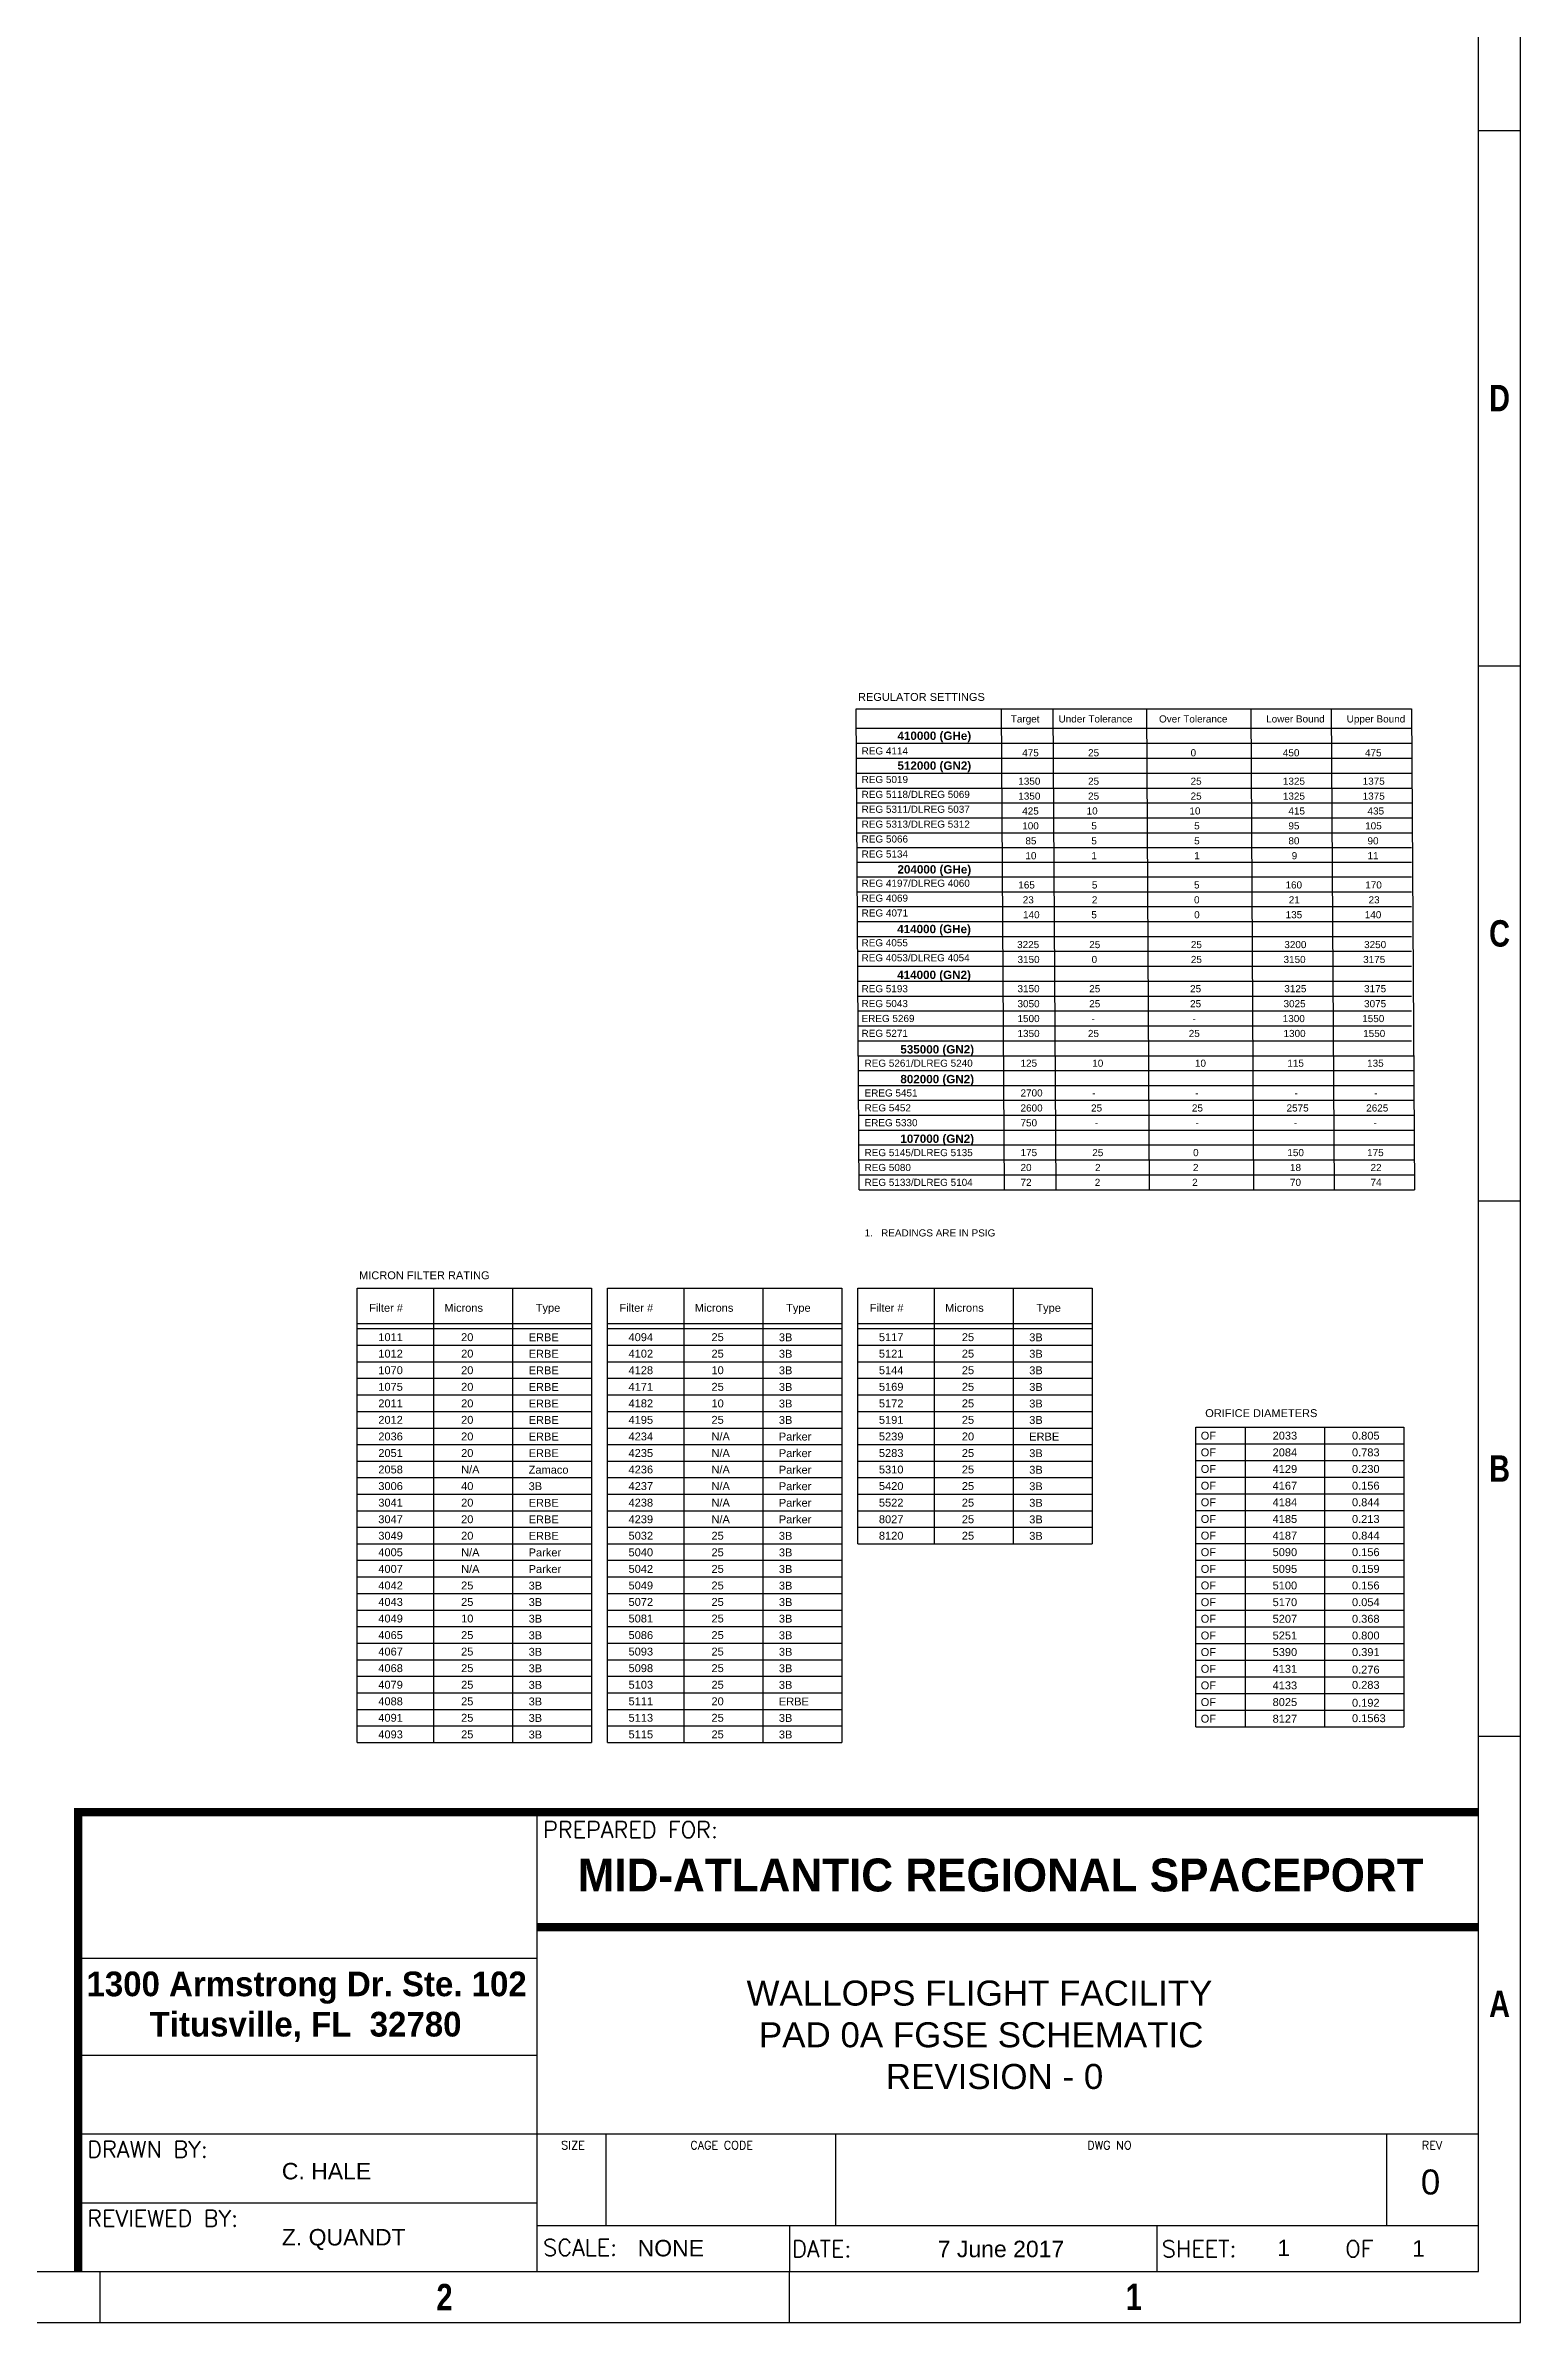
# Model space of a CAD drawing. Header units: inches. Extents: x 78.7 to 121.7, y 37.4 to 70.1.
# Drawn here: x 110.49 to 121.7, y 37.36 to 54.66 of the extents above; entities that cross this region are included whole.
import ezdxf
from ezdxf.enums import TextEntityAlignment as Align

# ---------------------------------------------------------------- set-up
doc = ezdxf.new("R2010")
doc.units = ezdxf.units.IN
doc.header["$MEASUREMENT"] = 0
doc.layers.add('text', color=7, linetype='Continuous')
doc.layers.add('z Model Border', color=7, linetype='Continuous')
doc.styles.add('GPBORDER-30X42$0$BOLD', font='bold.shx', dxfattribs={"height": 0.375})
doc.styles.add('GPBORDER-30X42$0$LOGO', font='bold.shx', dxfattribs={"height": 0.1875})
doc.styles.add('GPBORDER-30X42$0$Standard', font='simplex.shx')
doc.styles.add('GPBORDER-30X42$0$TITLE1', font='romans.shx', dxfattribs={"height": 0.125})
doc.styles.add('GPBORDER-30X42$0$TITLE2', font='bold.shx', dxfattribs={"height": 0.25})
doc.styles.add('GPBORDER-30X42$0$TITLESMALL', font='romans.shx', dxfattribs={"height": 0.0625})
doc.styles.add('style1', font='arial.ttf', dxfattribs={"height": 0.125})
doc.styles.add('style2', font='arial.ttf', dxfattribs={"height": 0.06})
doc.styles.add('style3', font='arial.ttf', dxfattribs={"height": 0.09375})
doc.styles.add('TITLE', font='swissel.ttf', dxfattribs={"height": 0.18})

# ---------------------------------------------------------------- blocks, each defined once
blk = doc.blocks.new('E size border')
at = {"linetype": 'Continuous'}
for p, q in [((43.003, 0), (43.003, 32.745)), ((42.685, 0.387), (42.685, 32.358)), ((42.685, 16.65), (43.003, 16.65)), ((42.685, 12.584), (43.003, 12.584)), ((42.685, 8.519), (43.003, 8.519)), ((42.685, 4.453), (43.003, 4.453)), ((35.534, 0.387), (35.534, 3.876)), ((35.534, 3.003), (42.685, 3.003)), ((32.046, 2.767), (35.534, 2.767)), ((32.046, 2.031), (35.534, 2.031)), ((32.046, 1.434), (42.685, 1.434)), ((36.057, 0.736), (36.057, 1.434)), ((37.802, 0.736), (37.802, 1.434)), ((41.988, 0.736), (41.988, 1.434)), ((32.046, 0.91), (35.534, 0.91)), ((35.534, 0.736), (42.685, 0.736)), ((37.452, 0.387), (37.452, 0.736)), ((40.243, 0.387), (40.243, 0.736)), ((0.317, 0.387), (42.685, 0.387)), ((32.21, 0.387), (32.21, 0)), ((37.448, 0.387), (37.448, 0)), ((0, 0), (43.003, 0))]:
    blk.add_line(p, q, dxfattribs=at)
at = {"linetype": 'Continuous', "const_width": 0.0625, "flags": 128}
for points in [[(42.685, 3.876), (32.046, 3.876), (32.046, 0.387)], [(42.685, 3.003), (35.534, 3.003)]]:
    blk.add_lwpolyline(points, dxfattribs=at)
at = {"style": 'GPBORDER-30X42$0$BOLD', "width": 0.81982}
for s, p in [('D', (42.844, 14.617)), ('C', (42.844, 10.551)), ('B', (42.844, 6.486)), ('A', (42.844, 2.42)), ('2', (34.829, 0.194)), ('1', (40.066, 0.194))]:
    blk.add_text(s, height=0.201, dxfattribs=at).set_placement(p, align=Align.MIDDLE)
for s, height, style, p in [('PREPARED FOR:', 0.125, 'GPBORDER-30X42$0$TITLE1', (35.578, 3.68)), ('MID-ATLANTIC REGIONAL SPACEPORT', 0.25, 'GPBORDER-30X42$0$TITLE2', (35.841, 3.274)), ('1300 Armstrong Dr. Ste. 102', 0.1875, 'GPBORDER-30X42$0$LOGO', (32.109, 2.478)), ('Titusville, FL  32780', 0.1875, 'GPBORDER-30X42$0$LOGO', (32.589, 2.172)), ('DRAWN BY: ', 0.125, 'GPBORDER-30X42$0$TITLE1', (32.115, 1.252)), ('C. HALE', 0.125, 'style1', (33.593, 1.087)), ('SIZE', 0.0625, 'GPBORDER-30X42$0$TITLESMALL', (35.715, 1.315)), ('CAGE CODE', 0.0625, 'GPBORDER-30X42$0$TITLESMALL', (36.696, 1.315)), ('DWG NO', 0.0625, 'GPBORDER-30X42$0$Standard', (39.712, 1.315)), ('REV', 0.0625, 'GPBORDER-30X42$0$Standard', (42.254, 1.315)), ('REVIEWED BY: ', 0.125, 'GPBORDER-30X42$0$TITLE1', (32.115, 0.728)), ('Z. QUANDT', 0.125, 'style1', (33.593, 0.585)), ('SCALE:', 0.125, 'GPBORDER-30X42$0$TITLE1', (35.578, 0.507)), ('NONE', 0.125, 'style1', (36.296, 0.502)), ('DATE:', 0.125, 'GPBORDER-30X42$0$TITLE1', (37.47, 0.497)), ('7 June 2017', 0.125, 'style1', (38.576, 0.496)), ('SHEET:', 0.125, 'GPBORDER-30X42$0$TITLE1', (40.278, 0.497)), ('1', 0.125, 'style1', (41.156, 0.504)), ('OF', 0.125, 'GPBORDER-30X42$0$TITLE1', (41.672, 0.497)), ('1', 0.125, 'style1', (42.18, 0.5))]:
    blk.add_text(s, height=height, dxfattribs=dict(style=style)).set_placement(p)
at = {"char_height": 0.19, "attachment_point": 1}
for s, width, insert, style in [('\\pi1.0685;WALLOPS FLIGHT FACILITY\\P\\pi1.1625;PAD 0A FGSE SCHEMATIC\\P\\pi1.9055;   REVISION - 0 ', 5.67143, (36.055, 2.597), 'style1'), ('0', 0.25114, (42.246, 1.162), 'TITLE')]:
    blk.add_mtext_dynamic_manual_height_columns(s, width=width, gutter_width=0.95, heights=[0], dxfattribs=dict(at, insert=insert, style=style))

msp = doc.modelspace()

# ---------------------------------------------------------------- linework, layer by layer
at = {"layer": 'text'}
for p, q in [((116.676, 45.968), (116.653, 49.62)), ((116.653, 49.62), (120.873, 49.62)), ((116.654, 49.473), (120.873, 49.473)), ((117.779, 45.968), (117.757, 49.62)), ((118.173, 45.968), (118.151, 49.62)), ((118.882, 45.968), (118.861, 49.62)), ((119.651, 49.62), (119.673, 45.968)), ((120.263, 49.62), (120.284, 45.968)), ((120.873, 49.62), (120.895, 45.968)), ((116.655, 49.359), (120.873, 49.359)), ((116.655, 49.246), (120.873, 49.246)), ((116.656, 49.132), (120.873, 49.132)), ((116.657, 49.019), (120.873, 49.019)), ((116.658, 48.906), (120.873, 48.906)), ((116.658, 48.793), (120.873, 48.793)), ((116.659, 48.68), (120.873, 48.68)), ((116.66, 48.567), (120.873, 48.567)), ((116.662, 48.457), (120.873, 48.457)), ((116.662, 48.344), (120.873, 48.344)), ((116.663, 48.231), (120.873, 48.231)), ((116.664, 48.118), (120.873, 48.118)), ((116.664, 48.005), (120.873, 48.005)), ((116.665, 47.892), (120.873, 47.892)), ((116.666, 47.779), (120.873, 47.779)), ((116.666, 47.665), (120.873, 47.665)), ((116.667, 47.552), (120.873, 47.552)), ((116.668, 47.439), (120.873, 47.439)), ((116.668, 47.326), (120.873, 47.326)), ((116.669, 47.213), (120.873, 47.213)), ((116.67, 47.1), (120.873, 47.1)), ((116.67, 46.986), (120.896, 46.986)), ((116.671, 46.873), (120.896, 46.873)), ((116.672, 46.76), (120.896, 46.76)), ((116.672, 46.647), (120.896, 46.647)), ((116.673, 46.534), (120.896, 46.534)), ((116.674, 46.421), (120.896, 46.421)), ((116.674, 46.308), (120.896, 46.308)), ((116.675, 46.194), (120.896, 46.194)), ((116.676, 46.081), (120.896, 46.081)), ((116.676, 45.968), (120.895, 45.968)), ((112.862, 41.77), (112.862, 45.22)), ((112.862, 45.22), (114.643, 45.22)), ((113.445, 41.77), (113.445, 45.22)), ((114.046, 41.77), (114.046, 45.22)), ((114.643, 45.22), (114.643, 41.77)), ((114.764, 41.77), (114.764, 45.22)), ((114.764, 45.22), (116.545, 45.22)), ((115.347, 41.77), (115.347, 45.22)), ((115.947, 41.77), (115.947, 45.22)), ((116.545, 45.22), (116.545, 41.77)), ((116.666, 43.278), (116.666, 45.22)), ((116.666, 45.22), (118.447, 45.22)), ((117.249, 43.278), (117.249, 45.22)), ((117.849, 43.278), (117.849, 45.22)), ((118.447, 45.22), (118.447, 43.278)), ((112.862, 44.951), (114.643, 44.951)), ((112.862, 44.913), (114.643, 44.913)), ((114.764, 44.951), (116.545, 44.951)), ((114.764, 44.913), (116.545, 44.913)), ((116.666, 44.951), (118.447, 44.951)), ((116.666, 44.913), (118.447, 44.913)), ((112.862, 44.787), (114.643, 44.787)), ((112.862, 44.661), (114.643, 44.661)), ((114.764, 44.787), (116.545, 44.787)), ((114.764, 44.661), (116.545, 44.661)), ((116.666, 44.787), (118.447, 44.787)), ((116.666, 44.661), (118.447, 44.661)), ((112.862, 44.536), (114.643, 44.536)), ((114.764, 44.536), (116.545, 44.536)), ((116.666, 44.536), (118.447, 44.536)), ((112.862, 44.41), (114.643, 44.41)), ((112.862, 44.284), (114.643, 44.284)), ((114.764, 44.41), (116.545, 44.41)), ((114.764, 44.284), (116.545, 44.284)), ((116.666, 44.41), (118.447, 44.41)), ((116.666, 44.284), (118.447, 44.284)), ((112.862, 44.158), (114.643, 44.158)), ((114.764, 44.158), (116.545, 44.158)), ((116.666, 44.158), (118.447, 44.158)), ((112.862, 44.033), (114.643, 44.033)), ((114.764, 44.033), (116.545, 44.033)), ((116.666, 44.033), (118.447, 44.033)), ((112.862, 43.907), (114.643, 43.907)), ((112.862, 43.781), (114.643, 43.781)), ((114.764, 43.907), (116.545, 43.907)), ((114.764, 43.781), (116.545, 43.781)), ((116.666, 43.907), (118.447, 43.907)), ((116.666, 43.781), (118.447, 43.781)), ((112.862, 43.655), (114.643, 43.655)), ((114.764, 43.655), (116.545, 43.655)), ((116.666, 43.655), (118.447, 43.655)), ((112.862, 43.53), (114.643, 43.53)), ((114.764, 43.53), (116.545, 43.53)), ((116.666, 43.53), (118.447, 43.53)), ((112.862, 43.404), (114.643, 43.404)), ((112.862, 43.278), (114.643, 43.278)), ((114.764, 43.404), (116.545, 43.404)), ((114.764, 43.278), (116.545, 43.278)), ((116.666, 43.404), (118.447, 43.404)), ((116.666, 43.278), (118.447, 43.278)), ((112.862, 43.153), (114.643, 43.153)), ((114.764, 43.153), (116.545, 43.153)), ((112.862, 43.027), (114.643, 43.027)), ((112.862, 42.901), (114.643, 42.901)), ((114.764, 43.027), (116.545, 43.027)), ((114.764, 42.901), (116.545, 42.901)), ((112.862, 42.775), (114.643, 42.775)), ((114.764, 42.775), (116.545, 42.775)), ((112.862, 42.65), (114.643, 42.65)), ((114.764, 42.65), (116.545, 42.65)), ((112.862, 42.524), (114.643, 42.524)), ((112.862, 42.398), (114.643, 42.398)), ((114.764, 42.524), (116.545, 42.524)), ((114.764, 42.398), (116.545, 42.398)), ((112.862, 42.273), (114.643, 42.273)), ((114.764, 42.273), (116.545, 42.273)), ((112.862, 42.147), (114.643, 42.147)), ((114.764, 42.147), (116.545, 42.147)), ((112.862, 42.021), (114.643, 42.021)), ((112.862, 41.895), (114.643, 41.895)), ((114.764, 42.021), (116.545, 42.021)), ((114.764, 41.895), (116.545, 41.895)), ((112.862, 41.77), (114.643, 41.77)), ((114.764, 41.77), (116.545, 41.77))]:
    msp.add_line(p, q, dxfattribs=at)
at = {"layer": 'text', "color": 7}
for p, q in [((119.234, 41.888), (119.234, 44.165)), ((119.234, 44.165), (120.815, 44.165)), ((119.234, 44.165), (120.815, 44.165)), ((119.61, 41.888), (119.61, 44.165)), ((120.213, 41.888), (120.213, 44.165)), ((120.815, 44.165), (120.815, 41.888)), ((119.234, 44.038), (120.815, 44.038)), ((119.234, 43.912), (120.815, 43.912)), ((119.234, 43.785), (120.815, 43.785)), ((119.234, 43.659), (120.815, 43.659)), ((119.234, 43.532), (120.815, 43.532)), ((119.234, 43.406), (120.815, 43.406)), ((119.234, 43.28), (120.815, 43.28)), ((119.234, 43.153), (120.815, 43.153)), ((119.234, 43.027), (120.815, 43.027)), ((119.234, 42.9), (120.815, 42.9)), ((119.234, 42.774), (120.815, 42.774)), ((119.234, 42.774), (120.815, 42.774)), ((119.234, 42.647), (120.815, 42.647)), ((119.234, 42.521), (120.815, 42.521)), ((119.234, 42.394), (120.815, 42.394)), ((119.234, 42.268), (120.815, 42.268)), ((119.234, 42.141), (120.815, 42.141)), ((119.234, 42.141), (120.815, 42.141)), ((119.234, 42.015), (120.815, 42.015)), ((119.234, 41.888), (120.815, 41.888)), ((119.234, 41.888), (120.815, 41.888))]:
    msp.add_line(p, q, dxfattribs=at)

# ---------------------------------------------------------------- block references
at = {"layer": 'z Model Border'}
msp.add_blockref('E size border', (78.697, 37.364), dxfattribs=at)

# ---------------------------------------------------------------- texts
at = {"layer": 'text', "color": 7, "style": 'style2'}
for s, height, p in [('REGULATOR SETTINGS', 0.06, (116.667, 49.681)), ('Target', 0.054, (117.828, 49.517)), ('Under Tolerance', 0.054, (118.191, 49.517)), ('Over Tolerance', 0.054, (118.954, 49.517)), ('Lower Bound', 0.054, (119.768, 49.517)), ('Upper Bound', 0.054, (120.38, 49.517)), ('MICRON FILTER RATING', 0.06, (112.877, 45.288)), ('Filter #', 0.06, (112.954, 45.041)), ('Microns', 0.06, (113.525, 45.041)), ('Type', 0.06, (114.219, 45.041)), ('Filter #', 0.06, (114.855, 45.041)), ('Microns', 0.06, (115.427, 45.041)), ('Type', 0.06, (116.121, 45.041)), ('Filter #', 0.06, (116.757, 45.041)), ('Microns', 0.06, (117.329, 45.041)), ('Type', 0.06, (118.022, 45.041)), ('ORIFICE DIAMETERS', 0.06, (119.305, 44.241, 1.151))]:
    msp.add_text(s, height=height, rotation=360, dxfattribs=at).set_placement(p)
at = {"layer": 'text', "style": 'style2'}
for s, height, p in [('REG 4114', 0.054, (116.695, 49.274)), ('475', 0.054, (117.915, 49.26)), ('25', 0.054, (118.415, 49.26)), ('0', 0.054, (119.194, 49.26)), ('450', 0.054, (119.895, 49.26)), ('475', 0.054, (120.519, 49.26)), ('REG 5019', 0.054, (116.695, 49.057)), ('REG 5118/DLREG 5069', 0.054, (116.695, 48.944)), ('1350', 0.054, (117.885, 49.044)), ('1350', 0.054, (117.885, 48.931)), ('25', 0.054, (118.415, 49.044)), ('25', 0.054, (118.415, 48.931)), ('25', 0.054, (119.194, 49.044)), ('25', 0.054, (119.194, 48.931)), ('1325', 0.054, (119.895, 49.044)), ('1325', 0.054, (119.895, 48.931)), ('1375', 0.054, (120.501, 49.044)), ('1375', 0.054, (120.501, 48.931)), ('REG 5311/DLREG 5037', 0.054, (116.695, 48.831)), ('REG 5313/DLREG 5312', 0.054, (116.695, 48.718)), ('425', 0.054, (117.915, 48.818)), ('10', 0.054, (118.404, 48.818)), ('10', 0.054, (119.185, 48.818)), ('415', 0.054, (119.937, 48.818)), ('435', 0.054, (120.538, 48.818)), ('REG 5066', 0.054, (116.695, 48.605)), ('100', 0.054, (117.915, 48.705)), ('85', 0.054, (117.939, 48.591)), ('5', 0.054, (118.44, 48.705)), ('5', 0.054, (118.44, 48.591)), ('5', 0.054, (119.221, 48.705)), ('5', 0.054, (119.221, 48.591)), ('95', 0.054, (119.937, 48.705)), ('80', 0.054, (119.937, 48.591)), ('105', 0.054, (120.52, 48.705)), ('90', 0.054, (120.538, 48.591)), ('REG 5134', 0.054, (116.695, 48.491)), ('10', 0.054, (117.939, 48.478)), ('1', 0.054, (118.44, 48.478)), ('1', 0.054, (119.221, 48.478)), ('9', 0.054, (119.962, 48.478)), ('11', 0.054, (120.538, 48.478)), ('REG 4197/DLREG 4060', 0.054, (116.695, 48.269)), ('165', 0.054, (117.885, 48.256)), ('5', 0.054, (118.444, 48.256)), ('5', 0.054, (119.22, 48.256)), ('160', 0.054, (119.915, 48.256)), ('170', 0.054, (120.521, 48.256)), ('REG 4069', 0.054, (116.695, 48.156)), ('REG 4071', 0.054, (116.695, 48.043)), ('23', 0.054, (117.919, 48.143)), ('140', 0.054, (117.921, 48.03)), ('5', 0.054, (118.44, 48.03)), ('2', 0.054, (118.444, 48.143)), ('0', 0.054, (119.22, 48.143)), ('0', 0.054, (119.221, 48.03)), ('135', 0.054, (119.916, 48.03)), ('21', 0.054, (119.94, 48.143)), ('140', 0.054, (120.517, 48.03)), ('23', 0.054, (120.546, 48.143)), ('REG 4055', 0.054, (116.694, 47.817)), ('REG 4053/DLREG 4054', 0.054, (116.694, 47.703)), ('3225', 0.054, (117.876, 47.803)), ('3150', 0.054, (117.879, 47.69)), ('25', 0.054, (118.424, 47.803)), ('0', 0.054, (118.442, 47.69)), ('25', 0.054, (119.196, 47.803)), ('25', 0.054, (119.196, 47.69)), ('3150', 0.054, (119.9, 47.69)), ('3200', 0.054, (119.906, 47.803)), ('3175', 0.054, (120.505, 47.69)), ('3250', 0.054, (120.512, 47.803)), ('REG 5193', 0.054, (116.694, 47.468)), ('REG 5043', 0.054, (116.694, 47.355)), ('3150', 0.054, (117.879, 47.468)), ('3050', 0.054, (117.879, 47.354)), ('25', 0.054, (118.424, 47.468)), ('25', 0.054, (118.424, 47.354)), ('25', 0.054, (119.19, 47.468)), ('25', 0.054, (119.19, 47.354)), ('3025', 0.054, (119.9, 47.354)), ('3125', 0.054, (119.906, 47.468)), ('3175', 0.054, (120.512, 47.468)), ('3075', 0.054, (120.512, 47.354)), ('EREG 5269', 0.054, (116.694, 47.242)), ('1500', 0.054, (117.879, 47.241)), ('-', 0.054, (118.442, 47.241)), ('-', 0.054, (119.208, 47.241)), ('1300', 0.054, (119.894, 47.241)), ('1550', 0.054, (120.498, 47.241)), ('REG 5271', 0.054, (116.694, 47.129)), ('1350', 0.054, (117.879, 47.128)), ('25', 0.054, (118.414, 47.128)), ('25', 0.054, (119.18, 47.128)), ('1300', 0.054, (119.9, 47.128)), ('1550', 0.054, (120.505, 47.128)), ('REG 5261/DLREG 5240', 0.054, (116.717, 46.902)), ('125', 0.054, (117.902, 46.902)), ('10', 0.054, (118.447, 46.902)), ('10', 0.054, (119.227, 46.902)), ('115', 0.054, (119.929, 46.902)), ('135', 0.054, (120.535, 46.902)), ('EREG 5451', 0.054, (116.717, 46.676)), ('2700', 0.054, (117.902, 46.676)), ('-', 0.054, (118.447, 46.676)), ('-', 0.054, (119.228, 46.676)), ('-', 0.054, (119.983, 46.676)), ('-', 0.054, (120.588, 46.676)), ('REG 5452', 0.054, (116.717, 46.563)), ('2600', 0.054, (117.902, 46.562)), ('25', 0.054, (118.438, 46.562)), ('25', 0.054, (119.204, 46.562)), ('2575', 0.054, (119.923, 46.562)), ('2625', 0.054, (120.528, 46.562)), ('EREG 5330', 0.054, (116.717, 46.45)), ('750', 0.054, (117.902, 46.449)), ('-', 0.054, (118.466, 46.449)), ('-', 0.054, (119.232, 46.449)), ('-', 0.054, (119.978, 46.449)), ('-', 0.054, (120.583, 46.449)), ('REG 5145/DLREG 5135', 0.054, (116.717, 46.223)), ('175', 0.054, (117.902, 46.223)), ('25', 0.054, (118.447, 46.223)), ('0', 0.054, (119.213, 46.223)), ('150', 0.054, (119.929, 46.223)), ('175', 0.054, (120.535, 46.223)), ('REG 5080', 0.054, (116.717, 46.11)), ('REG 5133/DLREG 5104', 0.054, (116.717, 45.997)), ('20', 0.054, (117.902, 46.11)), ('72', 0.054, (117.902, 45.997)), ('2', 0.054, (118.466, 45.997)), ('2', 0.054, (118.468, 46.11)), ('2', 0.054, (119.206, 45.997)), ('2', 0.054, (119.212, 46.11)), ('70', 0.054, (119.949, 45.997)), ('18', 0.054, (119.949, 46.11)), ('74', 0.054, (120.561, 45.997)), ('22', 0.054, (120.561, 46.11)), ('1.   READINGS ARE IN PSIG', 0.054, (116.717, 45.613)), ('1011', 0.06, (113.023, 44.818)), ('20', 0.06, (113.652, 44.818)), ('ERBE', 0.06, (114.165, 44.817)), ('4094', 0.06, (114.924, 44.818)), ('25', 0.06, (115.554, 44.818)), ('3B', 0.06, (116.066, 44.817)), ('5117', 0.06, (116.826, 44.818)), ('25', 0.06, (117.456, 44.818)), ('3B', 0.06, (117.968, 44.817)), ('1012', 0.06, (113.023, 44.693)), ('1070', 0.06, (113.023, 44.567)), ('20', 0.06, (113.652, 44.693)), ('20', 0.06, (113.652, 44.567)), ('ERBE', 0.06, (114.165, 44.692)), ('ERBE', 0.06, (114.165, 44.566)), ('4102', 0.06, (114.924, 44.693)), ('4128', 0.06, (114.924, 44.567)), ('25', 0.06, (115.554, 44.693)), ('10', 0.06, (115.554, 44.567)), ('3B', 0.06, (116.066, 44.692)), ('3B', 0.06, (116.066, 44.566)), ('5121', 0.06, (116.826, 44.693)), ('5144', 0.06, (116.826, 44.567)), ('25', 0.06, (117.456, 44.693)), ('25', 0.06, (117.456, 44.567)), ('3B', 0.06, (117.968, 44.692)), ('3B', 0.06, (117.968, 44.566)), ('1075', 0.06, (113.023, 44.441)), ('20', 0.06, (113.652, 44.441)), ('ERBE', 0.06, (114.165, 44.44)), ('4171', 0.06, (114.924, 44.441)), ('25', 0.06, (115.554, 44.441)), ('3B', 0.06, (116.066, 44.44)), ('5169', 0.06, (116.826, 44.441)), ('25', 0.06, (117.456, 44.441)), ('3B', 0.06, (117.968, 44.44)), ('2011', 0.06, (113.023, 44.315)), ('20', 0.06, (113.652, 44.315)), ('ERBE', 0.06, (114.165, 44.314)), ('4182', 0.06, (114.924, 44.315)), ('10', 0.06, (115.554, 44.315)), ('3B', 0.06, (116.066, 44.314)), ('5172', 0.06, (116.826, 44.315)), ('25', 0.06, (117.456, 44.315)), ('3B', 0.06, (117.968, 44.314)), ('2012', 0.06, (113.023, 44.19)), ('2036', 0.06, (113.023, 44.064)), ('20', 0.06, (113.652, 44.19)), ('20', 0.06, (113.652, 44.064)), ('ERBE', 0.06, (114.165, 44.189)), ('ERBE', 0.06, (114.165, 44.063)), ('4195', 0.06, (114.924, 44.19)), ('4234', 0.06, (114.924, 44.064)), ('25', 0.06, (115.554, 44.19)), ('N/A', 0.06, (115.554, 44.064)), ('3B', 0.06, (116.066, 44.189)), ('Parker', 0.06, (116.066, 44.063)), ('5191', 0.06, (116.826, 44.19)), ('5239', 0.06, (116.826, 44.064)), ('25', 0.06, (117.456, 44.19)), ('20', 0.06, (117.456, 44.064)), ('3B', 0.06, (117.968, 44.189)), ('ERBE', 0.06, (117.968, 44.063)), ('2051', 0.06, (113.023, 43.938)), ('20', 0.06, (113.652, 43.938)), ('ERBE', 0.06, (114.165, 43.937)), ('4235', 0.06, (114.924, 43.938)), ('N/A', 0.06, (115.554, 43.938)), ('Parker', 0.06, (116.066, 43.937)), ('5283', 0.06, (116.826, 43.938)), ('25', 0.06, (117.456, 43.938)), ('3B', 0.06, (117.968, 43.937)), ('2058', 0.06, (113.023, 43.813)), ('N/A', 0.06, (113.652, 43.813)), ('Zamaco', 0.06, (114.165, 43.811)), ('4236', 0.06, (114.924, 43.813)), ('N/A', 0.06, (115.554, 43.813)), ('Parker', 0.06, (116.066, 43.811)), ('5310', 0.06, (116.826, 43.813)), ('25', 0.06, (117.456, 43.813)), ('3B', 0.06, (117.968, 43.811)), ('3006', 0.06, (113.023, 43.687)), ('3041', 0.06, (113.023, 43.561)), ('40', 0.06, (113.652, 43.687)), ('20', 0.06, (113.652, 43.561)), ('3B', 0.06, (114.165, 43.686)), ('ERBE', 0.06, (114.165, 43.56)), ('4237', 0.06, (114.924, 43.687)), ('4238', 0.06, (114.924, 43.561)), ('N/A', 0.06, (115.554, 43.687)), ('N/A', 0.06, (115.554, 43.561)), ('Parker', 0.06, (116.066, 43.686)), ('Parker', 0.06, (116.066, 43.56)), ('5420', 0.06, (116.826, 43.687)), ('5522', 0.06, (116.826, 43.561)), ('25', 0.06, (117.456, 43.687)), ('25', 0.06, (117.456, 43.561)), ('3B', 0.06, (117.968, 43.686)), ('3B', 0.06, (117.968, 43.56)), ('3047', 0.06, (113.023, 43.435)), ('20', 0.06, (113.652, 43.435)), ('ERBE', 0.06, (114.165, 43.434)), ('4239', 0.06, (114.924, 43.435)), ('N/A', 0.06, (115.554, 43.435)), ('Parker', 0.06, (116.066, 43.434)), ('8027', 0.06, (116.826, 43.435)), ('25', 0.06, (117.456, 43.435)), ('3B', 0.06, (117.968, 43.434)), ('4005', 0.06, (113.023, 43.184)), ('3049', 0.06, (113.023, 43.31)), ('20', 0.06, (113.652, 43.31)), ('N/A', 0.06, (113.652, 43.184)), ('ERBE', 0.06, (114.165, 43.309)), ('Parker', 0.06, (114.165, 43.183)), ('5032', 0.06, (114.924, 43.31)), ('5040', 0.06, (114.924, 43.184)), ('25', 0.06, (115.554, 43.31)), ('25', 0.06, (115.554, 43.184)), ('3B', 0.06, (116.066, 43.309)), ('3B', 0.06, (116.066, 43.183)), ('8120', 0.06, (116.826, 43.31)), ('25', 0.06, (117.456, 43.31)), ('3B', 0.06, (117.968, 43.309)), ('4007', 0.06, (113.023, 43.058)), ('N/A', 0.06, (113.652, 43.058)), ('Parker', 0.06, (114.165, 43.057)), ('5042', 0.06, (114.924, 43.058)), ('25', 0.06, (115.554, 43.058)), ('3B', 0.06, (116.066, 43.057)), ('4042', 0.06, (113.023, 42.932)), ('25', 0.06, (113.652, 42.932)), ('3B', 0.06, (114.165, 42.931)), ('5049', 0.06, (114.924, 42.932)), ('25', 0.06, (115.554, 42.932)), ('3B', 0.06, (116.066, 42.931)), ('4043', 0.06, (113.023, 42.807)), ('4049', 0.06, (113.023, 42.681)), ('25', 0.06, (113.652, 42.807)), ('10', 0.06, (113.652, 42.681)), ('3B', 0.06, (114.165, 42.806)), ('3B', 0.06, (114.165, 42.68)), ('5072', 0.06, (114.924, 42.807)), ('5081', 0.06, (114.924, 42.681)), ('25', 0.06, (115.554, 42.807)), ('25', 0.06, (115.554, 42.681)), ('3B', 0.06, (116.066, 42.806)), ('3B', 0.06, (116.066, 42.68)), ('4065', 0.06, (113.023, 42.555)), ('25', 0.06, (113.652, 42.555)), ('3B', 0.06, (114.165, 42.554)), ('5086', 0.06, (114.924, 42.555)), ('25', 0.06, (115.554, 42.555)), ('3B', 0.06, (116.066, 42.554)), ('4067', 0.06, (113.023, 42.43)), ('25', 0.06, (113.652, 42.43)), ('3B', 0.06, (114.165, 42.428)), ('5093', 0.06, (114.924, 42.43)), ('25', 0.06, (115.554, 42.43)), ('3B', 0.06, (116.066, 42.428)), ('4068', 0.06, (113.023, 42.304)), ('4079', 0.06, (113.023, 42.178)), ('25', 0.06, (113.652, 42.304)), ('25', 0.06, (113.652, 42.178)), ('3B', 0.06, (114.165, 42.303)), ('3B', 0.06, (114.165, 42.177)), ('5098', 0.06, (114.924, 42.304)), ('5103', 0.06, (114.924, 42.178)), ('25', 0.06, (115.554, 42.304)), ('25', 0.06, (115.554, 42.178)), ('3B', 0.06, (116.066, 42.303)), ('3B', 0.06, (116.066, 42.177)), ('4088', 0.06, (113.023, 42.052)), ('25', 0.06, (113.652, 42.052)), ('3B', 0.06, (114.165, 42.051)), ('5111', 0.06, (114.924, 42.052)), ('20', 0.06, (115.554, 42.052)), ('ERBE', 0.06, (116.066, 42.051)), ('4091', 0.06, (113.023, 41.927)), ('4093', 0.06, (113.023, 41.801)), ('25', 0.06, (113.652, 41.927)), ('25', 0.06, (113.652, 41.801)), ('3B', 0.06, (114.165, 41.926)), ('3B', 0.06, (114.165, 41.8)), ('5113', 0.06, (114.924, 41.927)), ('5115', 0.06, (114.924, 41.801)), ('25', 0.06, (115.554, 41.927)), ('25', 0.06, (115.554, 41.801)), ('3B', 0.06, (116.066, 41.926)), ('3B', 0.06, (116.066, 41.8))]:
    msp.add_text(s, height=height, dxfattribs=at).set_placement(p)
at = {"layer": 'text', "color": 7, "style": 'style2'}
for s, p in [('OF', (119.271, 44.07, 1.151)), ('2033', (119.817, 44.07, 1.151)), ('0.805', (120.42, 44.07, 1.151)), ('OF', (119.271, 43.943, 1.151)), ('2084', (119.817, 43.943, 1.151)), ('0.783', (120.42, 43.943, 1.151)), ('OF', (119.271, 43.817, 1.151)), ('4129', (119.817, 43.817, 1.151)), ('0.230', (120.42, 43.817, 1.151)), ('OF', (119.271, 43.69, 1.151)), ('OF', (119.271, 43.564, 1.151)), ('4167', (119.817, 43.69, 1.151)), ('4184', (119.817, 43.564, 1.151)), ('0.156', (120.42, 43.69, 1.151)), ('0.844', (120.42, 43.564, 1.151)), ('OF', (119.271, 43.437, 1.151)), ('4185', (119.817, 43.437, 1.151)), ('0.213', (120.42, 43.437, 1.151)), ('OF', (119.271, 43.311, 1.151)), ('OF', (119.271, 43.185, 1.151)), ('4187', (119.817, 43.311, 1.151)), ('5090', (119.817, 43.185, 1.151)), ('0.844', (120.42, 43.311, 1.151)), ('0.156', (120.42, 43.185, 1.151)), ('OF', (119.271, 43.058, 1.151)), ('5095', (119.817, 43.058, 1.151)), ('0.159', (120.42, 43.058, 1.151)), ('OF', (119.271, 42.932, 1.151)), ('5100', (119.817, 42.932, 1.151)), ('0.156', (120.42, 42.932, 1.151)), ('OF', (119.271, 42.805, 1.151)), ('OF', (119.271, 42.679, 1.151)), ('5170', (119.817, 42.805, 1.151)), ('5207', (119.817, 42.679, 1.151)), ('0.054', (120.42, 42.805, 1.151)), ('0.368', (120.42, 42.679, 1.151)), ('OF', (119.271, 42.552, 1.151)), ('5251', (119.817, 42.552, 1.151)), ('0.800', (120.42, 42.552, 1.151)), ('OF', (119.271, 42.426, 1.151)), ('5390', (119.817, 42.426, 1.151)), ('0.391', (120.42, 42.426, 1.151)), ('OF', (119.271, 42.299, 1.151)), ('OF', (119.271, 42.173, 1.151)), ('4131', (119.817, 42.299, 1.151)), ('4133', (119.817, 42.173, 1.151)), ('0.276', (120.42, 42.293, 1.151)), ('0.283', (120.42, 42.177, 1.151)), ('OF', (119.271, 42.046, 1.151)), ('8025', (119.817, 42.046, 1.151)), ('0.192', (120.42, 42.041, 1.151)), ('OF', (119.271, 41.92, 1.151)), ('8127', (119.817, 41.92, 1.151)), ('0.1563', (120.42, 41.924, 1.151))]:
    msp.add_text(s, height=0.06, dxfattribs=at).set_placement(p)
at = {"layer": 'text', "char_height": 0.06328, "attachment_point": 1, "style": 'style3'}
for s, insert in [('{\\fArial|b1|i0|c0|p34;410000 (GHe)}', (116.967, 49.448)), ('{\\fArial|b1|i0|c0|p34;512000 (GN2)}', (116.967, 49.221)), ('{\\fArial|b1|i0|c0|p34;204000 (GHe)}', (116.967, 48.433)), ('{\\fArial|b1|i0|c0|p34;414000 (GHe)}', (116.965, 47.98)), ('{\\fArial|b1|i0|c0|p34;414000 (GN2)}', (116.965, 47.632)), ('{\\fArial|b1|i0|c0|p34;535000 (GN2)}', (116.989, 47.066)), ('{\\fArial|b1|i0|c0|p34;802000 (GN2)}', (116.989, 46.84)), ('{\\fArial|b1|i0|c0|p34;107000 (GN2)}', (116.989, 46.387))]:
    msp.add_mtext_dynamic_manual_height_columns(s, width=0.61458, gutter_width=0.469, heights=[0], dxfattribs=dict(at, insert=insert))

doc.saveas('drawing.dxf')
